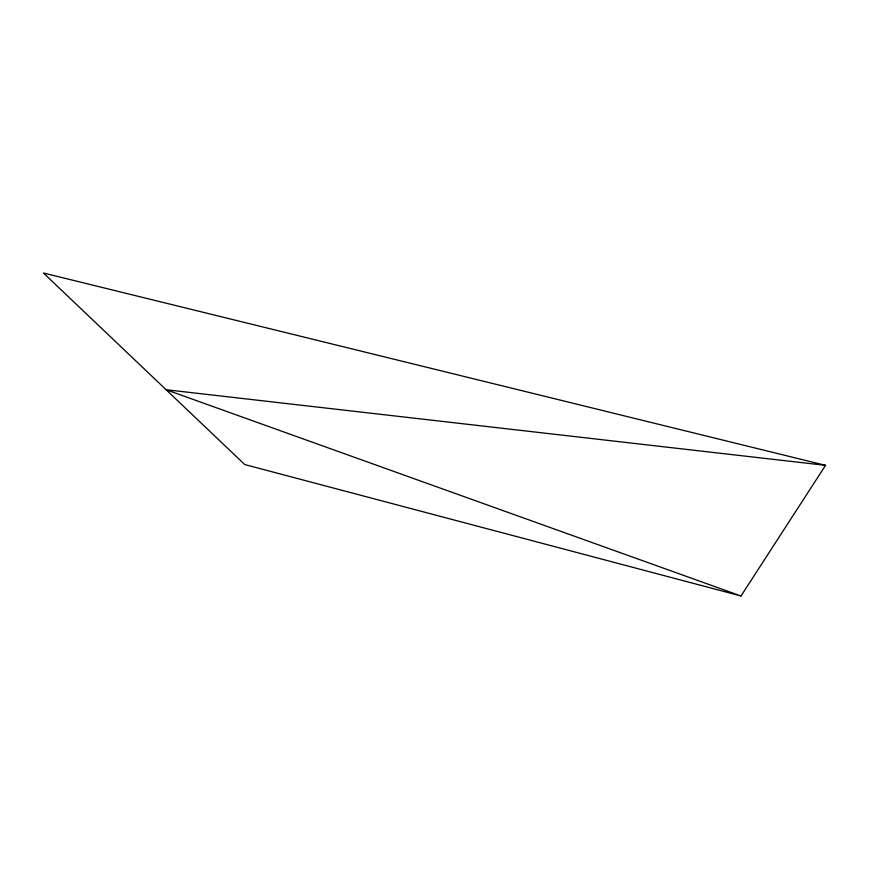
<?xml version="1.0" encoding="UTF-8"?>
<svg xmlns="http://www.w3.org/2000/svg" width="869" height="869" viewBox="0 0 869 869"><rect width="100%" height="100%" fill="white"/><g stroke="black" fill="none" stroke-linecap="round" stroke-linejoin="round"><path stroke-width="1.3" d="M741.007 595.982L825.55 465.349L43.45 273.018L244.754 464.557L741.007 595.982L166.098 389.725L825.55 465.349"/></g></svg>
